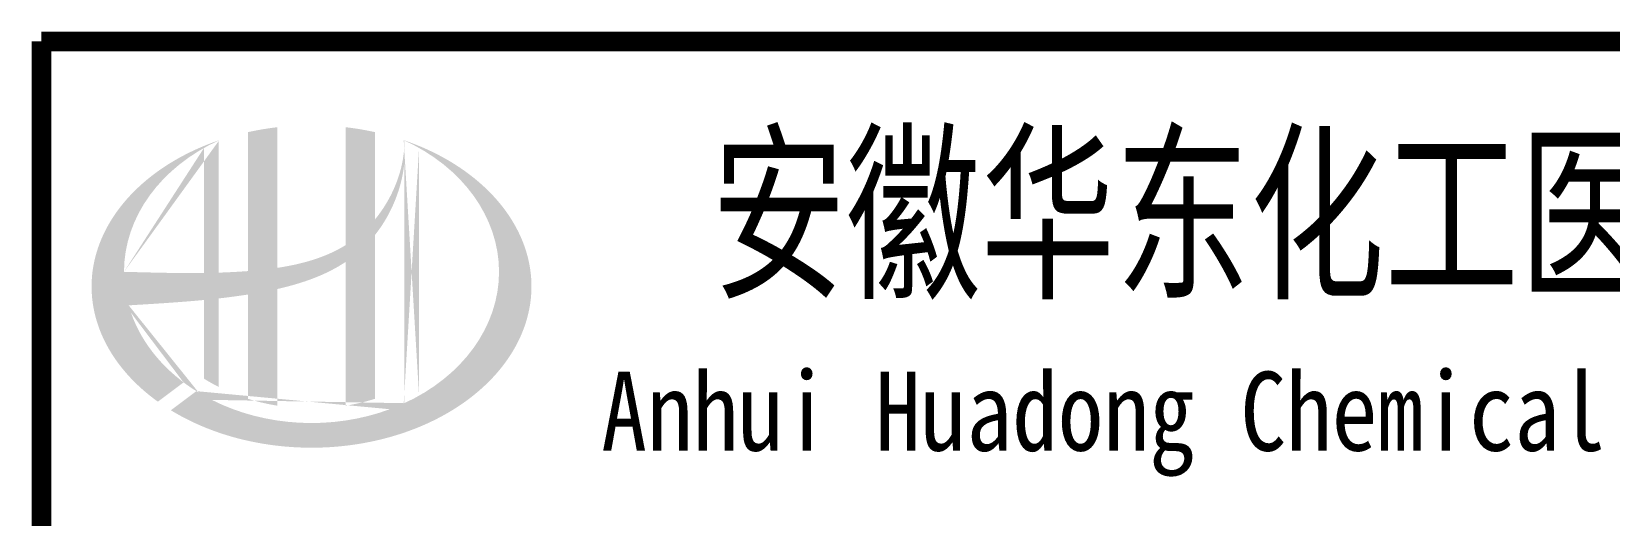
# Model space of a CAD drawing. Extents: x 5904849 to 6011887, y -826029 to -177002.
# Drawn here: x 5990914 to 5996510, y -286129 to -284413 of the extents above; entities that cross this region are included whole.
import ezdxf
from ezdxf.enums import TextEntityAlignment as Align

# ---------------------------------------------------------------- set-up
doc = ezdxf.new("R2010")
doc.units = 0
doc.header["$LTSCALE"] = 1000
doc.header["$MEASUREMENT"] = 0
doc.layers.get('0').update_dxf_attribs({"linetype": 'CONTINUOUS'})
doc.styles.add('宋体', font='', dxfattribs={"width": 0.7})
doc.styles.get('宋体').set_extended_font_data('SimSun')

msp = doc.modelspace()

# ---------------------------------------------------------------- hatches: boundary and pattern name
h = msp.add_hatch(color=256)
edge = h.paths.add_edge_path()
edge.add_spline(control_points=[(5991785.9, -285326), (5991792, -285324.7), (5991798.1, -285323.2), (5991847.2, -285311.3), (5991889.8, -285298.4), (5991964.8, -285267.2), (5991997.7, -285250.3), (5992028.6, -285229.7)], knot_values=[61.629012, 61.629012, 61.629012, 61.629012, 63.330431, 63.330431, 75.353634, 75.353634, 85.398649, 85.398649, 85.398649, 85.398649], degree=3, periodic=0)
edge.add_line((5992028.6, -285229.7), (5992028.6, -285739.9))
edge.add_spline(control_points=[(5992028.6, -285739.9), (5992045.7, -285737.2), (5992062.7, -285733.8), (5992097.5, -285725.8), (5992115.2, -285720.9), (5992132.6, -285715.5)], knot_values=[4.908456, 4.908456, 4.908456, 4.908456, 4.992821, 4.992821, 5.083034, 5.083034, 5.083034, 5.083034], degree=3, periodic=0)
edge.add_line((5992132.6, -285715.5), (5992132.6, -285134.1))
edge.add_spline(control_points=[(5992132.6, -285134.1), (5992141.2, -285123.1), (5992149.4, -285111.8), (5992175.5, -285072.1), (5992191.2, -285042.1), (5992220.4, -284969.4), (5992231.6, -284925.6), (5992236.3, -284880.3), (5992236.4, -284879), (5992236.6, -284877.7)], knot_values=[97.991744, 97.991744, 97.991744, 97.991744, 101.64219, 101.64219, 110.337975, 110.337975, 121.934322, 121.934322, 122.270691, 122.270691, 122.270691, 122.270691], degree=3, periodic=0)
edge.add_line((5992236.6, -284877.7), (5992236.6, -284807.3))
edge.add_spline(control_points=[(5992236.6, -284807.3), (5992236.5, -284814.9), (5992236.1, -284822.6), (5992235.5, -284830.3)], knot_values=[126.194075, 126.194075, 126.194075, 126.194075, 128.396762, 128.396762, 128.396762, 128.396762], degree=3, periodic=0)
edge.add_spline(control_points=[(5992235.5, -284830.3), (5992235.1, -284836.5), (5992234.5, -284842.7), (5992233.7, -284848.9)], knot_values=[124.417049, 124.417049, 124.417049, 124.417049, 126.194075, 126.194075, 126.194075, 126.194075], degree=3, periodic=0)
edge.add_spline(control_points=[(5992233.7, -284848.9), (5992232.5, -284858), (5992231.1, -284867.2), (5992229.3, -284876.3)], knot_values=[121.80529, 121.80529, 121.80529, 121.80529, 124.417049, 124.417049, 124.417049, 124.417049], degree=3, periodic=0)
edge.add_spline(control_points=[(5992229.3, -284876.3), (5992226.9, -284888.4), (5992224, -284900.5), (5992220.5, -284912.6)], knot_values=[118.31574, 118.31574, 118.31574, 118.31574, 121.80529, 121.80529, 121.80529, 121.80529], degree=3, periodic=0)
edge.add_spline(control_points=[(5992220.5, -284912.6), (5992217, -284924.7), (5992212.9, -284936.7), (5992208.4, -284948.6)], knot_values=[114.795988, 114.795988, 114.795988, 114.795988, 118.31574, 118.31574, 118.31574, 118.31574], degree=3, periodic=0)
edge.add_spline(control_points=[(5992208.4, -284948.6), (5992203.9, -284960.3), (5992198.9, -284971.8), (5992193.5, -284983.1)], knot_values=[111.329641, 111.329641, 111.329641, 111.329641, 114.795988, 114.795988, 114.795988, 114.795988], degree=3, periodic=0)
edge.add_spline(control_points=[(5992193.5, -284983.1), (5992188, -284994.7), (5992181.9, -285006), (5992175.5, -285017.1)], knot_values=[107.79529, 107.79529, 107.79529, 107.79529, 111.329641, 111.329641, 111.329641, 111.329641], degree=3, periodic=0)
edge.add_spline(control_points=[(5992175.5, -285017.1), (5992169.2, -285027.9), (5992162.5, -285038.5), (5992155.3, -285048.7)], knot_values=[104.343579, 104.343579, 104.343579, 104.343579, 107.79529, 107.79529, 107.79529, 107.79529], degree=3, periodic=0)
edge.add_spline(control_points=[(5992155.3, -285048.7), (5992148.1, -285059.1), (5992140.5, -285069.2), (5992132.6, -285078.9)], knot_values=[100.8507, 100.8507, 100.8507, 100.8507, 104.343579, 104.343579, 104.343579, 104.343579], degree=3, periodic=0)
edge.add_line((5992132.6, -285078.9), (5992132.6, -284769.6))
edge.add_spline(control_points=[(5992132.6, -284769.6), (5992098.5, -284762), (5992063.7, -284756.2), (5992028.6, -284752.1)], knot_values=[4.423999, 4.423999, 4.423999, 4.423999, 4.558741, 4.558741, 4.558741, 4.558741], degree=3, periodic=0)
edge.add_line((5992028.6, -284752.1), (5992028.6, -285170.2))
edge.add_spline(control_points=[(5992028.6, -285170.2), (5991956.6, -285214.8), (5991872.4, -285238), (5991785.9, -285251)], knot_values=[63.246215, 63.246215, 63.246215, 63.246215, 87.689124, 87.689124, 87.689124, 87.689124], degree=3, periodic=0)
edge.add_line((5991785.9, -285251), (5991785.9, -284752.1))
edge.add_spline(control_points=[(5991785.9, -284752.1), (5991750.7, -284756.2), (5991715.9, -284762), (5991681.9, -284769.6)], knot_values=[4.866038, 4.866038, 4.866038, 4.866038, 5.000777, 5.000777, 5.000777, 5.000777], degree=3, periodic=0)
edge.add_line((5991681.9, -284769.6), (5991681.9, -285262.4))
edge.add_spline(control_points=[(5991681.9, -285262.4), (5991680.2, -285262.6), (5991645.3, -285265.2), (5991610.6, -285266.9), (5991577.9, -285268)], knot_values=[43.657356, 43.657356, 43.657356, 43.657356, 44.134253, 53.497092, 53.497092, 53.497092, 53.497092], degree=3, periodic=0)
edge.add_line((5991577.9, -285268), (5991577.9, -284798.9))
edge.add_spline(control_points=[(5991577.9, -284798.9), (5991560.8, -284804.7), (5991544.1, -284811), (5991527.7, -284817.7)], knot_values=[5.14157, 5.14157, 5.14157, 5.14157, 5.212921, 5.212921, 5.212921, 5.212921], degree=3, periodic=0)
edge.add_spline(control_points=[(5991527.7, -284817.7), (5991520.8, -284820.6), (5991513.9, -284823.5), (5991481.7, -284837.7), (5991457.2, -284849.9), (5991433.7, -284863.1)], knot_values=[5.212921, 5.212921, 5.212921, 5.212921, 5.24296, 5.24296, 5.355623, 5.355623, 5.355623, 5.355623], degree=3, periodic=0)
edge.add_spline(control_points=[(5991433.7, -284863.1), (5991418.8, -284871.5), (5991404.4, -284880.2), (5991390.4, -284889.3)], knot_values=[5.355623, 5.355623, 5.355623, 5.355623, 5.426974, 5.426974, 5.426974, 5.426974], degree=3, periodic=0)
edge.add_spline(control_points=[(5991390.4, -284889.3), (5991383, -284894.1), (5991375.7, -284899.1), (5991362.2, -284908.5), (5991356, -284913.1), (5991349.8, -284917.7)], knot_values=[5.426974, 5.426974, 5.426974, 5.426974, 5.464765, 5.464765, 5.498325, 5.498325, 5.498325, 5.498325], degree=3, periodic=0)
edge.add_spline(control_points=[(5991349.8, -284917.7), (5991323.8, -284937.2), (5991299.7, -284958.1), (5991277.8, -284980.1)], knot_values=[5.498325, 5.498325, 5.498325, 5.498325, 5.641027, 5.641027, 5.641027, 5.641027], degree=3, periodic=0)
edge.add_spline(control_points=[(5991277.8, -284980.1), (5991270.8, -284987.1), (5991264, -284994.2), (5991243.6, -285016.8), (5991230.7, -285032.6), (5991218.9, -285048.8)], knot_values=[5.641027, 5.641027, 5.641027, 5.641027, 5.686569, 5.686569, 5.783729, 5.783729, 5.783729, 5.783729], degree=3, periodic=0)
edge.add_spline(control_points=[(5991218.9, -285048.8), (5991203.8, -285069.6), (5991190.5, -285091), (5991177.4, -285115.9), (5991175.8, -285119.1), (5991174.2, -285122.3)], knot_values=[5.783729, 5.783729, 5.783729, 5.783729, 5.908374, 5.908374, 5.92643, 5.92643, 5.92643, 5.92643], degree=3, periodic=0)
edge.add_spline(control_points=[(5991174.2, -285122.3), (5991161.7, -285147.4), (5991151.7, -285173.1), (5991144.2, -285199)], knot_values=[5.92643, 5.92643, 5.92643, 5.92643, 6.069132, 6.069132, 6.069132, 6.069132], degree=3, periodic=0)
edge.add_spline(control_points=[(5991144.2, -285199), (5991140.9, -285210.1), (5991138.2, -285221.3), (5991132.8, -285247.4), (5991130.5, -285262.5), (5991129.1, -285277.5)], knot_values=[6.069132, 6.069132, 6.069132, 6.069132, 6.130179, 6.130179, 6.211834, 6.211834, 6.211834, 6.211834], degree=3, periodic=0)
edge.add_spline(control_points=[(5991129.1, -285277.5), (5991127.9, -285290.7), (5991127.2, -285303.9), (5991127.2, -285317.1)], knot_values=[6.211834, 6.211834, 6.211834, 6.211834, 6.283185, 6.283185, 6.283185, 6.283185], degree=3, periodic=0)
edge.add_spline(control_points=[(5991127.2, -285317.1), (5991127.2, -285326.4), (5991127.5, -285335.7), (5991128.2, -285345.1)], knot_values=[6.283185, 6.283185, 6.283185, 6.283185, 6.333655, 6.333655, 6.333655, 6.333655], degree=3, periodic=0)
edge.add_spline(control_points=[(5991128.2, -285345.1), (5991129.4, -285363.7), (5991131.9, -285382.3), (5991135.7, -285400.8)], knot_values=[6.333655, 6.333655, 6.333655, 6.333655, 6.434594, 6.434594, 6.434594, 6.434594], degree=3, periodic=0)
edge.add_spline(control_points=[(5991135.7, -285400.8), (5991135.9, -285402.1), (5991136.2, -285403.3), (5991140.1, -285421.8), (5991144.9, -285438.9), (5991150.8, -285456)], knot_values=[6.434594, 6.434594, 6.434594, 6.434594, 6.441278, 6.441278, 6.535532, 6.535532, 6.535532, 6.535532], degree=3, periodic=0)
edge.add_spline(control_points=[(5991150.8, -285456), (5991157, -285474.2), (5991164.5, -285492.2), (5991173.3, -285510)], knot_values=[6.535532, 6.535532, 6.535532, 6.535532, 6.636471, 6.636471, 6.636471, 6.636471], degree=3, periodic=0)
edge.add_spline(control_points=[(5991173.3, -285510), (5991175.5, -285514.5), (5991177.8, -285519), (5991187.1, -285536.6), (5991194.8, -285549.7), (5991203.2, -285562.5)], knot_values=[6.636471, 6.636471, 6.636471, 6.636471, 6.661894, 6.661894, 6.73741, 6.73741, 6.73741, 6.73741], degree=3, periodic=0)
edge.add_spline(control_points=[(5991203.2, -285562.5), (5991214.4, -285579.7), (5991226.7, -285596.5), (5991240.3, -285612.8)], knot_values=[6.73741, 6.73741, 6.73741, 6.73741, 6.838349, 6.838349, 6.838349, 6.838349], degree=3, periodic=0)
edge.add_spline(control_points=[(5991240.3, -285612.8), (5991246.2, -285620), (5991252.3, -285627.1), (5991266.8, -285643), (5991275.4, -285651.8), (5991284.3, -285660.5)], knot_values=[6.838349, 6.838349, 6.838349, 6.838349, 6.88251, 6.88251, 6.939288, 6.939288, 6.939288, 6.939288], degree=3, periodic=0)
edge.add_spline(control_points=[(5991284.3, -285660.5), (5991300, -285675.9), (5991316.9, -285690.7), (5991334.8, -285704.9)], knot_values=[6.939288, 6.939288, 6.939288, 6.939288, 7.040227, 7.040227, 7.040227, 7.040227], degree=3, periodic=0)
edge.add_spline(control_points=[(5991334.8, -285704.9), (5991343.7, -285712), (5991352.9, -285718.9), (5991362.4, -285725.7)], knot_values=[7.040227, 7.040227, 7.040227, 7.040227, 7.090696, 7.090696, 7.090696, 7.090696], degree=3, periodic=0)
edge.add_line((5991362.4, -285725.7), (5991453.5, -285657.3))
edge.add_ellipse((5991907.2, -285265.1), major_axis=(665, 0), ratio=0.806676, start_angle=192.819, end_angle=226.9853, ccw=False)
edge.add_spline(control_points=[(5991258.8, -285384.1), (5991282.8, -285382.6), (5991306.9, -285381.2), (5991395.6, -285375.6), (5991460.4, -285371.3), (5991525.9, -285365)], knot_values=[11.398263, 11.398263, 11.398263, 11.398263, 18.40729, 18.40729, 37.18094, 37.18094, 37.18094, 37.18094], degree=3, periodic=0)
edge.add_line((5991525.9, -285365), (5991525.9, -285644.1))
edge.add_spline(control_points=[(5991525.9, -285644.1), (5991529.4, -285646.3), (5991533, -285648.5), (5991550, -285658.7), (5991563.8, -285666.3), (5991577.9, -285673.4)], knot_values=[4.049945, 4.049945, 4.049945, 4.049945, 4.072021, 4.072021, 4.153257, 4.153257, 4.153257, 4.153257], degree=3, periodic=0)
edge.add_line((5991577.9, -285673.4), (5991577.9, -285359.5))
edge.add_spline(control_points=[(5991577.9, -285359.5), (5991610.1, -285355.9), (5991642.5, -285351.6), (5991677.3, -285346.3), (5991679.6, -285345.9), (5991681.9, -285345.6)], knot_values=[42.135009, 42.135009, 42.135009, 42.135009, 51.307228, 51.307228, 51.948574, 51.948574, 51.948574, 51.948574], degree=3, periodic=0)
edge.add_line((5991681.9, -285345.6), (5991681.9, -285715.5))
edge.add_spline(control_points=[(5991681.9, -285715.5), (5991715.5, -285726), (5991750.4, -285734.2), (5991785.9, -285739.9)], knot_values=[4.34174, 4.34174, 4.34174, 4.34174, 4.516316, 4.516316, 4.516316, 4.516316], degree=3, periodic=0)
edge.add_line((5991785.9, -285739.9), (5991785.9, -285326))
edge = h.paths.add_edge_path(flags=16)
edge.add_ellipse((5991907.2, -285265.1), major_axis=(665, 0), ratio=0.806676, start_angle=124.9875, end_angle=179.999, ccw=False)
edge.add_line((5991525.9, -284825.6), (5991525.9, -285269.2))
edge.add_spline(control_points=[(5991525.9, -285269.2), (5991430.5, -285270.5), (5991336.6, -285267.4), (5991242.2, -285265.1)], knot_values=[11.27373, 11.27373, 11.27373, 11.27373, 38.687513, 38.687513, 38.687513, 38.687513], degree=3, periodic=0)
edge = h.paths.add_edge_path()
edge.add_spline(control_points=[(5991408.4, -285756.2), (5991439.4, -285775.2), (5991472.6, -285792.5), (5991557.2, -285829.7), (5991610.5, -285847.6), (5991721.2, -285874.1), (5991778.7, -285882.8), (5991894.8, -285890.6), (5991953.5, -285889.7), (5992069, -285878.2), (5992125.9, -285867.7), (5992234.9, -285837.6), (5992287.1, -285818.1), (5992384, -285771.2), (5992428.8, -285743.9), (5992508.7, -285682.9), (5992543.9, -285649.3), (5992603.2, -285577.9), (5992627.3, -285540), (5992663.7, -285461.9), (5992676, -285421.6), (5992688.6, -285340.4), (5992688.9, -285299.5), (5992677.4, -285218), (5992665.6, -285177.5), (5992630, -285098.7), (5992606.2, -285060.5), (5992547.4, -284988.4), (5992512.3, -284954.4), (5992432.5, -284892.8), (5992387.8, -284865.1), (5992306.6, -284825.3), (5992272.2, -284811.1), (5992236.6, -284798.9)], knot_values=[0.886421, 0.886421, 0.886421, 0.886421, 1.040557, 1.040557, 1.261172, 1.261172, 1.481788, 1.481788, 1.702404, 1.702404, 1.92302, 1.92302, 2.143636, 2.143636, 2.364252, 2.364252, 2.584868, 2.584868, 2.805484, 2.805484, 3.026099, 3.026099, 3.246715, 3.246715, 3.46852, 3.46852, 3.690325, 3.690325, 3.91213, 3.91213, 4.133935, 4.133935, 4.283209, 4.283209, 4.283209, 4.283209], degree=3, periodic=0)
edge.add_line((5992236.6, -284798.9), (5992236.6, -284798.9))
edge.add_spline(control_points=[(5992236.6, -284799), (5992236.6, -284801.8), (5992236.6, -284804.5), (5992236.6, -284807.3)], knot_values=[128.396762, 128.396762, 128.396762, 128.396762, 129.192193, 129.192193, 129.192193, 129.192193], degree=3, periodic=0)
edge.add_line((5992236.6, -284807.3), (5992236.6, -285731.1))
edge.add_ellipse((5991907.2, -285265.1), major_axis=(665, 0), ratio=0.806676, start_angle=232.1054, end_angle=299.6833, ccw=False)
edge.add_line((5991498.8, -285688.4), (5991408.4, -285756.2))
edge = h.paths.add_edge_path(flags=16)
edge.add_ellipse((5991907.2, -285265.1), major_axis=(665, 0), ratio=0.806676, start_angle=304.9875, end_angle=415.0121, ccw=False)
edge.add_line((5992288.6, -285704.6), (5992288.6, -284825.6))

# ---------------------------------------------------------------- linework, layer by layer
at = {"const_width": 70}
for points in [[(5990949.4, -284447.7), (5990949.4, -290447.7)], [(6008949.4, -284447.7), (5990949.4, -284447.7)]]:
    msp.add_lwpolyline(points, dxfattribs=at)

# ---------------------------------------------------------------- texts
at = {"style": '宋体'}
for s, height, width, p in [('安徽华东化工医药工程有限责任公司', 500, 0.7, (5997144.3, -285047.7)), ('Anhui Huadong Chemical & Medical Engineering Co.,Ltd', 280, 0.85, (5997144.3, -285797.7))]:
    msp.add_text(s, height=height, dxfattribs=dict(at, width=width)).set_placement(p, align=Align.MIDDLE)

doc.saveas('drawing.dxf')
